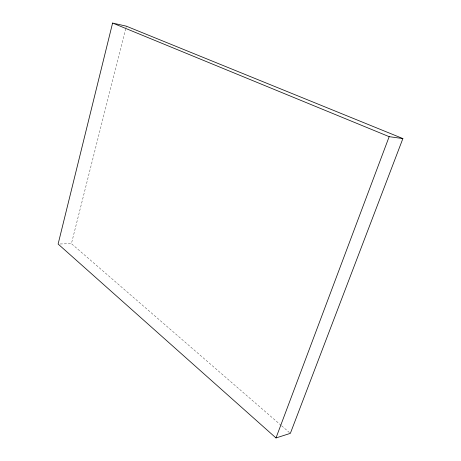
<?xml version="1.0" encoding="UTF-8"?>
<svg xmlns="http://www.w3.org/2000/svg" width="461" height="461" viewBox="0 0 461 461"><rect width="100%" height="100%" fill="white"/><g stroke="black" fill="none" stroke-linecap="round" stroke-linejoin="round"><path stroke-width="0.35" stroke-dasharray="2.31 1.73" d="M281.118 425.353L71.415 243.644L125.778 28.254M125.951 27.556L126.302 26.162M60.212 243.978L71.415 243.644M281.665 425.826L289.813 432.885"/><path stroke-width="0.69" d="M112.593 23.05L58.115 244.042L275.995 437.95L290.355 433.357L402.885 138.571L126.302 26.162L112.593 23.05L389.165 136.663L402.885 138.571M275.995 437.95L389.165 136.663"/></g></svg>
